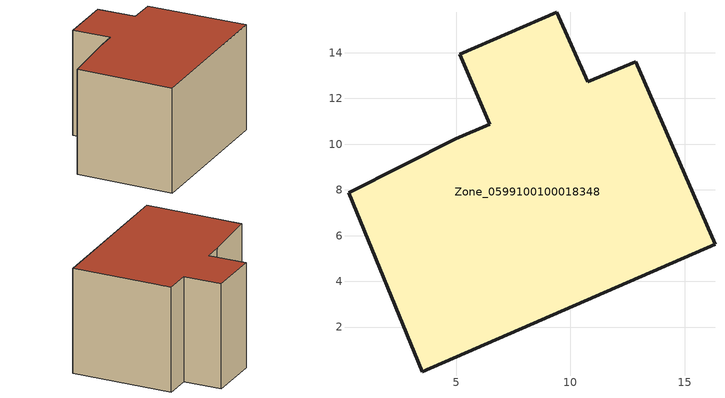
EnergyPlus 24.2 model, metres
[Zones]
Zone_0599100100018348
 floor ground (C_G): 6.46,10.88 5.15,13.94 9.4,15.77 10.75,12.74 12.85,13.6 16.32,5.62 3.53,0.05 0.29,7.88 4.98,10.23 z0
 wall outside (C_F): 12.85,13.6 10.75,12.74 9.4,15.77 5.15,13.94 6.46,10.88 4.98,10.23 0.29,7.88 3.53,0.05 16.32,5.62 12.85,13.6 z0:9.19
 roof outside (C_R): 0.29,7.88 3.53,0.05 16.32,5.62 12.85,13.6 10.75,12.74 9.4,15.77 5.15,13.94 6.46,10.88 4.98,10.23 z9.19
[BUILDING]
Pand.0599100100018348: North Axis=0; Terrain=City; Loads Convergence Tolerance Value=0.04; Temperature Convergence Tolerance Value=0.4; Solar Distribution=FullExterior; Maximum Number of Warmup Days=25; Minimum Number of Warmup Days=1
[Site:Location]
Rotterdam.The.Hague.AP_ZH_NLD Design_Conditions: Latitude=51.96; Longitude=4.45; Time Zone=1; Elevation=-4.5
[SITE:GROUNDTEMPERATURE:BUILDINGSURFACE]
18, 18, 18, 18, 18, 18, 18, 18, 18, 18, 18, 18
[MATERIAL] Thermal Absorptance=0.9; Solar Absorptance=0.7; Visible Absorptance=0.7
Name | Roughness | Thickness | Conductivity | Density | Specific Heat
G.D.2015-2018 | MediumSmooth | 0.15 | 0.0428571 | 540 | 1210
F.D.2015-2018 | Rough | 0.3 | 0.0666667 | 1920 | 840
R.D.2015-2018 | MediumRough | 0.2 | 0.0333333 | 1500 | 1000
[CONSTRUCTION]
C_G: G.D.2015-2018
C_F: F.D.2015-2018
C_R: R.D.2015-2018
[ZONE]
Zone_0599100100018348: Type=1; Multiplier=1; Ceiling Height=Autocalculate; Volume=Autocalculate; Floor Area=autocalculate; Part of Total Floor Area=Yes
[ZONEINFILTRATION:DESIGNFLOWRATE]
Infil_Zone_0599100100018348: Zone or ZoneList or Space or SpaceList=Zone_0599100100018348; Schedule=AlwaysOn; Design Flow Rate Calculation Method=Flow/Area; Flow Rate per Floor Area=0.0021; Constant Term Coefficient=1; Temperature Term Coefficient=0; Velocity Term Coefficient=0; Velocity Squared Term Coefficient=0
[HVACTEMPLATE:ZONE:IDEALLOADSAIRSYSTEM]
Zone_0599100100018348: Maximum Heating Supply Air Temperature=50; Minimum Cooling Supply Air Temperature=13; Maximum Heating Supply Air Humidity Ratio=0.0156; Minimum Cooling Supply Air Humidity Ratio=0.0077; Heating Limit=NoLimit; Cooling Limit=NoLimit; Dehumidification Control Type=ConstantSensibleHeatRatio; Cooling Sensible Heat Ratio=0.7; Dehumidification Setpoint=60; Humidification Control Type=None; Humidification Setpoint=30; Outdoor Air Method=None; Outdoor Air Flow Rate per Person=0.00944; Outdoor Air Flow Rate per Zone Floor Area=0; Outdoor Air Flow Rate per Zone=0; Demand Controlled Ventilation Type=None; Outdoor Air Economizer Type=NoEconomizer; Heat Recovery Type=None; Sensible Heat Recovery Effectiveness=0.7; Latent Heat Recovery Effectiveness=0.65
[ZONECONTROL:THERMOSTAT]
ThermostatControl_Zone_0599100100018348: Zone or ZoneList=Zone_0599100100018348; Control Type Schedule=DualSetpointControlType; Control 1=Thermostat_Zone_0599100100018348; Temperature Difference Between Cutout And Setpoint=0
[THERMOSTATSETPOINT:DUALSETPOINT]
Thermostat_Zone_0599100100018348: Heating Setpoint Temperature Schedule=HeatingSetpoint_Zone_0599100100018348; Cooling Setpoint Temperature Schedule=CoolingSetpoint_Zone_0599100100018348
[SCHEDULE:COMPACT]
HeatingSetpoint_Zone_0599100100018348: Through: 12/31, For: AllDays, Until: 24:00, 21
CoolingSetpoint_Zone_0599100100018348: Through: 12/31, For: AllDays, Until: 24:00, 24
DualSetpointControlType: Through: 12/31, For: AllDays, Until: 24:00, 4
AlwaysOn: Through: 12/31, For: AllDays, Until: 24:00, 1
